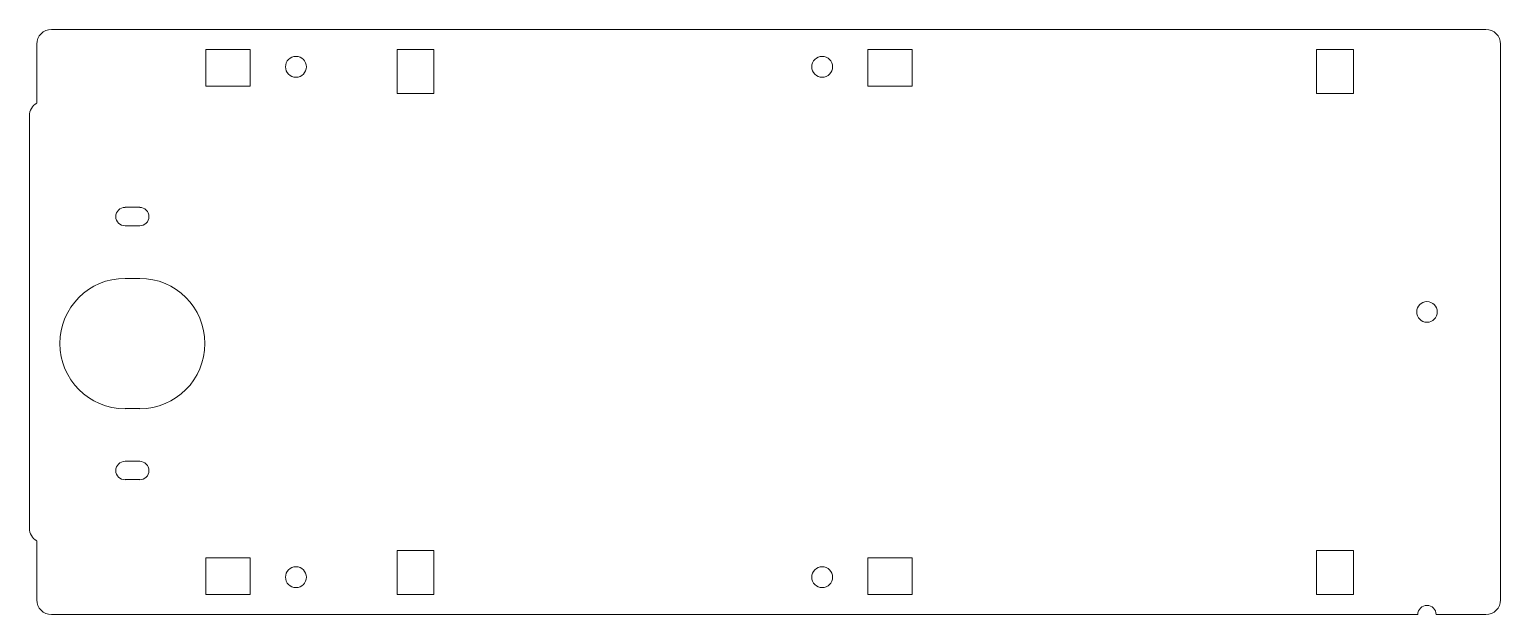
# Model space of a CAD drawing. Header units: inches. Extents: x 0.6 to 10.6, y 2 to 6.
import ezdxf

# ---------------------------------------------------------------- set-up
doc = ezdxf.new("R2010")
doc.units = ezdxf.units.IN
doc.header["$MEASUREMENT"] = 0

msp = doc.modelspace()

# ---------------------------------------------------------------- linework, layer by layer
at = {"color": 7, "linetype": 'Continuous', "lineweight": 15}
for p, q in [((10.478, 6.022), (0.728, 6.022)), ((0.628, 5.522), (0.628, 5.922)), ((10.578, 2.145), (10.578, 5.922)), ((2.078, 5.886), (1.778, 5.886)), ((1.778, 5.886), (1.778, 5.636)), ((2.078, 5.636), (2.078, 5.886)), ((3.328, 5.886), (3.078, 5.886)), ((3.078, 5.886), (3.078, 5.586)), ((3.328, 5.586), (3.328, 5.886)), ((6.578, 5.886), (6.278, 5.886)), ((6.278, 5.886), (6.278, 5.636)), ((6.578, 5.636), (6.578, 5.886)), ((9.578, 5.886), (9.328, 5.886)), ((9.328, 5.886), (9.328, 5.586)), ((9.578, 5.586), (9.578, 5.886)), ((1.778, 5.636), (2.078, 5.636)), ((6.278, 5.636), (6.578, 5.636)), ((3.078, 5.586), (3.328, 5.586)), ((9.328, 5.586), (9.578, 5.586)), ((0.578, 5.435), (0.578, 2.632)), ((1.328, 4.813), (1.228, 4.813)), ((1.228, 4.688), (1.328, 4.688)), ((1.328, 4.33), (1.228, 4.33)), ((1.228, 3.445), (1.328, 3.445)), ((1.328, 3.087), (1.228, 3.087)), ((1.228, 2.962), (1.328, 2.962)), ((0.628, 2.145), (0.628, 2.545)), ((2.078, 2.431), (1.778, 2.431)), ((1.778, 2.431), (1.778, 2.181)), ((2.078, 2.181), (2.078, 2.431)), ((3.328, 2.481), (3.078, 2.481)), ((3.078, 2.481), (3.078, 2.181)), ((3.328, 2.181), (3.328, 2.481)), ((6.278, 2.431), (6.278, 2.181)), ((6.578, 2.431), (6.278, 2.431)), ((6.578, 2.181), (6.578, 2.431)), ((9.578, 2.481), (9.328, 2.481)), ((9.328, 2.481), (9.328, 2.181)), ((9.578, 2.181), (9.578, 2.481)), ((1.778, 2.181), (2.078, 2.181)), ((3.078, 2.181), (3.328, 2.181)), ((6.278, 2.181), (6.578, 2.181)), ((9.328, 2.181), (9.578, 2.181)), ((0.728, 2.045), (10.016, 2.045)), ((10.141, 2.045), (10.478, 2.045))]:
    msp.add_line(p, q, dxfattribs=at)
for centre, radius in [((2.39, 5.768), 0.071), ((5.967, 5.768), 0.071), ((10.078, 4.102), 0.07), ((2.39, 2.299), 0.071), ((5.967, 2.299), 0.071)]:
    msp.add_circle(centre, radius, dxfattribs=at)
for centre, radius, start, end in [((0.728, 5.922), 0.1, 90, 180), ((10.478, 5.922), 0.1, 0, 90), ((0.678, 5.435), 0.1, 120, 180), ((1.228, 4.75), 0.0625, 90, 270), ((1.328, 4.75), 0.0625, 270, 90), ((1.228, 3.887), 0.443, 90, 270), ((1.328, 3.887), 0.443, 270, 90), ((1.228, 3.024), 0.0625, 90, 270), ((1.328, 3.024), 0.0625, 270, 90), ((0.678, 2.632), 0.1, 180, 240), ((0.728, 2.145), 0.1, 180, 270), ((10.078, 2.045), 0.0625, 0, 180), ((10.478, 2.145), 0.1, 270, 0)]:
    msp.add_arc(centre, radius, start, end, dxfattribs=at)

doc.saveas('drawing.dxf')
